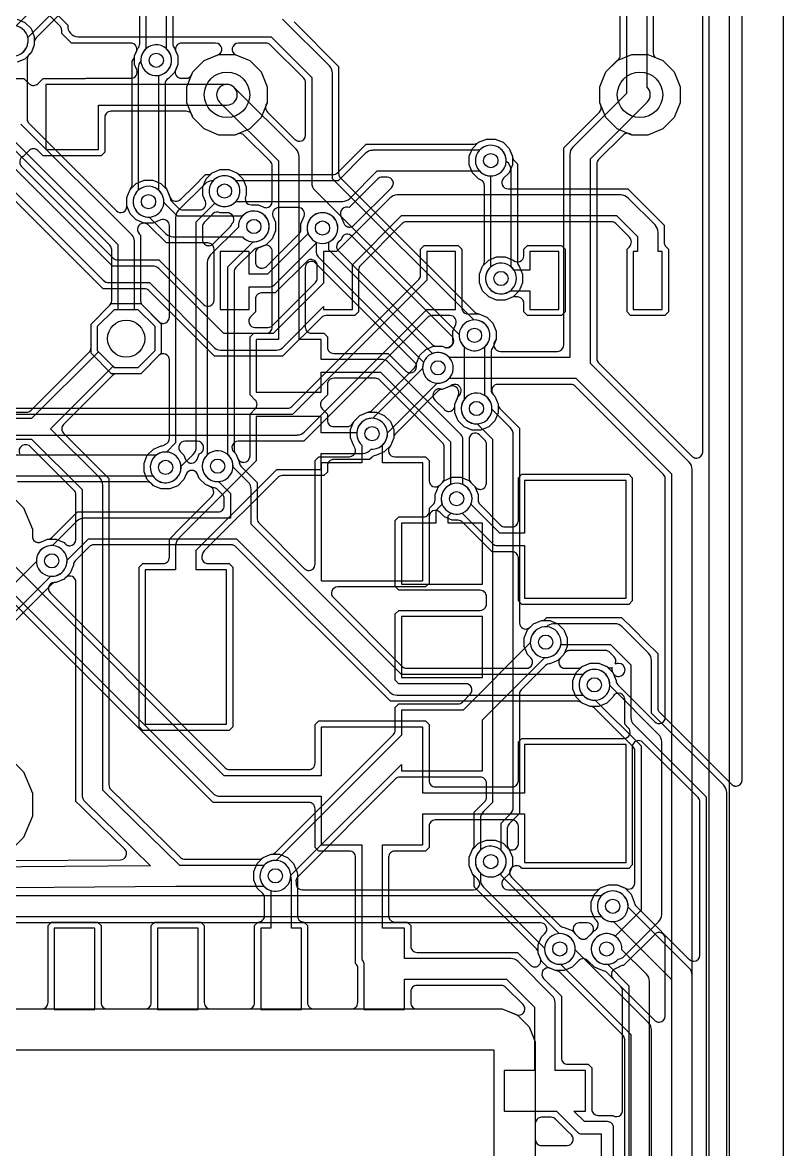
# Model space of a CAD drawing. Header units: millimetres. Extents: x 0 to 56, y 0 to 100.
# Drawn here: x 37.28 to 56, y 35.77 to 63.5 of the extents above; entities that cross this region are included whole.
import ezdxf

# ---------------------------------------------------------------- set-up
doc = ezdxf.new("R2010")
doc.units = ezdxf.units.MM

msp = doc.modelspace()

# ---------------------------------------------------------------- linework, layer by layer
at = {"layer": '16_copper'}
for points in [[(54.166, 78.272), (54.166, 75.283), (39.68, 75.283, 0.198912), (39.536, 75.224), (35.386, 71.073), (32.589, 71.073, 0.947182), (31.93, 70.702), (31.955, 70.659, 0.541741), (32.589, 70.667), (35.47, 70.667, 0.198912), (35.614, 70.726), (39.764, 74.877), (54.166, 74.877), (54.166, 4.121, 0.992389)], [(25.902, 75.932), (38.399, 63.436, 0.456132), (38.65, 63.146), (43.395, 63.146), (44.396, 62.145), (44.396, 59.55, 0.198912), (44.47, 59.37), (48.022, 55.819), (48.022, 55.775), (48.028, 55.726), (48.041, 55.678), (48.06, 55.632), (48.085, 55.589), (48.115, 55.55), (48.15, 55.515), (48.189, 55.485), (48.232, 55.46), (48.278, 55.441), (48.326, 55.428), (48.375, 55.422), (48.425, 55.422), (48.474, 55.428, 0.929454), (48.381, 56.178), (44.904, 59.655), (44.904, 62.25, 0.198912), (44.83, 62.43), (43.68, 63.58, 0.198912)], [(52.796, 65.274), (52.796, 62.759, 0.303351), (52.89, 62.618), (53.031, 62.56), (53.31, 62.281), (53.461, 61.917), (53.461, 61.523), (53.31, 61.159), (53.031, 60.88), (52.667, 60.729), (52.273, 60.729, 0.418335), (52.046, 60.721), (51.451, 60.126, 0.198912), (51.406, 60.019), (51.406, 55.231, 0.198912), (51.451, 55.124), (53.753, 52.821), (53.755, 52.82), (53.756, 52.819), (53.767, 52.81), (53.777, 52.802), (53.779, 52.801), (53.781, 52.8), (53.793, 52.794), (53.805, 52.788), (53.806, 52.787), (53.808, 52.786), (53.821, 52.783), (53.834, 52.779), (53.836, 52.779), (53.838, 52.778), (53.851, 52.778), (53.865, 52.777), (53.867, 52.777, 0.403268), (54.014, 52.929), (54.014, 74.572, 0.414214)], [(37.146, 63.581), (37.341, 63.5), (37.49, 63.351), (37.571, 63.156), (37.571, 62.944), (37.49, 62.749, 0.313894), (37.396, 62.592), (37.396, 61.12, 0.198912), (37.44, 61.013), (39.589, 58.864, 0.668179), (39.849, 58.971), (39.849, 59.196), (39.93, 59.391, 0.195009), (39.974, 59.497), (39.974, 62.548), (39.995, 62.57, 0.177828), (40.039, 62.675), (40.084, 62.783, 0.534512), (39.943, 62.994), (38.482, 62.994), (38.244, 63.232), (38.244, 63.312, 0.198912), (38.199, 63.42), (32.415, 69.204, 0.668179)], [(52.136, 66.28), (52.136, 61.8, 0.04904), (52.141, 61.751), (50.82, 60.43, 0.198912), (50.746, 60.25), (50.746, 55.254), (47.781, 55.254, 0.311069), (47.363, 55.353), (44.812, 57.903), (44.812, 58.094, 0.957229), (44.538, 58.799), (44.492, 58.78, 0.637026), (44.508, 58.094), (44.508, 57.84, 0.198912), (44.552, 57.732), (47.147, 55.137, 0.832557), (47.781, 54.746), (50.895, 54.746), (53.246, 52.395), (53.246, 3.105)], [(53.754, 3), (53.754, 52.5, 0.198912), (53.68, 52.68), (51.254, 55.105), (51.254, 60.145), (52.65, 61.54, 0.423383), (52.644, 61.905), (52.644, 66.28, 1)], [(43.961, 63.513), (45.056, 62.418), (45.056, 59.781, 0.198912), (45.101, 59.674), (48.4, 56.375, 0.177828), (48.505, 56.331), (48.701, 56.25), (48.85, 56.101), (48.931, 55.906), (48.931, 55.694, 0.708562), (49.039, 55.406), (50.441, 55.406, 0.414214), (50.594, 55.559), (50.594, 60.418), (51.471, 61.296, 0.303355), (51.505, 61.462), (51.479, 61.523), (51.479, 61.917), (51.63, 62.281), (51.914, 62.565, 0.253959), (51.984, 62.693), (51.984, 65.274, 0.303351)], [(37.243, 62.731, 0.947182), (36.872, 63.39)], [(35.052, 42.196), (41.051, 42.246), (43.219, 42.246, 0.705087), (43.878, 42.519), (46.6, 45.241), (46.6, 45.08), (48.6, 45.08), (48.6, 46.341), (50.131, 47.872, 0.992387), (50.175, 48.628), (50.125, 48.628, 0.409744), (49.772, 48.231), (48.121, 46.58), (46.6, 46.58), (46.6, 45.959), (43.519, 42.878, 0.225124), (43.219, 42.754), (41.153, 42.754), (39.254, 44.607), (39.254, 52.11, 0.198912), (39.18, 52.29), (37.969, 53.5), (39.507, 55.038), (39.535, 55.009), (40.125, 55.009), (40.541, 55.425), (40.541, 56.015), (40.125, 56.431), (40.033, 56.431), (40.033, 58.12, 0.198912), (39.974, 58.264), (37.243, 60.994)], [(34.707, 53.906), (37.379, 53.906), (37.384, 53.907, 0.189183), (37.486, 53.951), (38.922, 55.387, 0.198912), (38.966, 55.494), (38.966, 56.078), (39.43, 56.541, 0.198912), (39.474, 56.649), (39.474, 57.91, 0.198912), (39.43, 58.017), (36.937, 60.51)], [(28.955, 53.246), (37.505, 53.246), (38.746, 52.005), (38.746, 44.5, 0.202123), (38.823, 44.318), (40.431, 42.749), (35.154, 42.705)], [(36.972, 51.89), (37.306, 51.556), (37.522, 51.033), (37.522, 50.855, 0.534512), (37.733, 50.714), (37.894, 50.781), (38.106, 50.781), (38.301, 50.7), (38.333, 50.667), (38.335, 50.666), (38.336, 50.664), (38.347, 50.656), (38.357, 50.647), (38.359, 50.647), (38.361, 50.645), (38.373, 50.639), (38.385, 50.633), (38.386, 50.633), (38.388, 50.632), (38.401, 50.628), (38.414, 50.625), (38.416, 50.625), (38.418, 50.624), (38.431, 50.623), (38.445, 50.622), (38.447, 50.623, 0.403273), (38.594, 50.775), (38.594, 51.879, 0.198912), (38.549, 51.986), (37.486, 53.049, 0.873791), (37.207, 52.883)], [(30.73, 42.62), (37.981, 49.872, 0.992387), (38.025, 50.628), (37.975, 50.628, 0.409744), (37.622, 50.231), (30.445, 43.054)], [(37.104, 42.874), (39.69, 42.895, 0.669631), (39.795, 43.157), (38.879, 44.05, 0.040513), (38.859, 44.066), (38.715, 44.21, 0.003085), (38.714, 44.212), (38.594, 44.329), (38.594, 44.497, 0.003086), (38.594, 44.498), (38.591, 44.701, 0.044064), (38.594, 44.727), (38.594, 49.725, 0.631693), (38.345, 49.844), (38.333, 49.833), (38.301, 49.8), (38.105, 49.719, 0.195014), (38, 49.675), (31.865, 43.541, 0.668179)], [(52.094, 10.431), (52.094, 38.469, 0.198912), (52.049, 38.576), (50.5, 40.125, 0.177828), (50.395, 40.169), (50.199, 40.25), (50.05, 40.399), (49.969, 40.594), (49.969, 40.806), (50.05, 41.001), (50.133, 41.083, 0.668184), (50.025, 41.344), (30.091, 41.344, 0.066375)], [(52.754, 10.2), (52.754, 38.7, 0.198912), (52.68, 38.88), (50.878, 40.681, 0.992387), (50.122, 40.725), (50.122, 40.675, 0.409744), (50.519, 40.322), (52.246, 38.595), (52.246, 10.305)]]:
    msp.add_lwpolyline(points, format="xyb", dxfattribs=at)
for points in [[(54.674, 4.121), (54.674, 78.377)], [(36.896, 60.766), (39.627, 58.036), (39.627, 56.431), (39.535, 56.431), (39.119, 56.015), (39.119, 55.425), (39.148, 55.397), (37.505, 53.754), (28.85, 53.754)], [(36.906, 45.456), (37.306, 45.056), (37.522, 44.533), (37.522, 43.967), (37.306, 43.444), (36.995, 43.134)]]:
    msp.add_lwpolyline(points, dxfattribs=at)
for points in [[(43.276, 58.942, 0.405097), (43.424, 59.095), (43.424, 59.969, 0.198912), (43.379, 60.076), (42.734, 60.721, 0.303343), (42.568, 60.755), (42.507, 60.729), (42.113, 60.729), (41.749, 60.88), (41.47, 61.159), (41.319, 61.523), (41.319, 61.917), (41.47, 62.281), (41.749, 62.56), (42.088, 62.7, 0.820685), (42.03, 62.994), (41.197, 62.994, 0.534512), (41.056, 62.783), (41.101, 62.676), (41.101, 62.464), (41.02, 62.269), (40.869, 62.119, 0.280624), (40.786, 61.983), (40.786, 59.497, 0.177831), (40.83, 59.391), (40.914, 59.187, 0.520734), (41.176, 59.151), (41.499, 59.474), (41.499, 59.474), (41.782, 59.756), (41.843, 59.756, 0.177828), (41.949, 59.8), (42.144, 59.881), (42.356, 59.881), (42.551, 59.8), (42.7, 59.651), (42.781, 59.456), (42.781, 59.244, 0.588069), (42.912, 59.011), (43.076, 59.011), (43.213, 58.954), (43.216, 58.953), (43.218, 58.952), (43.23, 58.948), (43.242, 58.945), (43.245, 58.945), (43.248, 58.944), (43.261, 58.943), (43.273, 58.942)], [(44.097, 60.577, 0.403268), (44.244, 60.729), (44.244, 62.019, 0.198912), (44.199, 62.126), (43.376, 62.949, 0.198912), (43.269, 62.994), (42.59, 62.994, 0.820685), (42.532, 62.7), (42.871, 62.56), (43.15, 62.281), (43.301, 61.917), (43.301, 61.523, 0.418327), (43.309, 61.296), (43.983, 60.621), (43.985, 60.62), (43.986, 60.619), (43.997, 60.61), (44.007, 60.602), (44.009, 60.601), (44.011, 60.6), (44.023, 60.594), (44.035, 60.588), (44.036, 60.587), (44.038, 60.586), (44.051, 60.583), (44.064, 60.579), (44.066, 60.579), (44.068, 60.578), (44.081, 60.578), (44.095, 60.577)], [(40.454, 58.718, 0.616556), (40.634, 59.371), (40.634, 62.197, 0.949086), (40.545, 62.948), (40.496, 62.942, 0.339456), (40.192, 62.595), (40.192, 62.55, 0.185408), (40.126, 62.38), (40.126, 59.371), (40.095, 59.34), (40.065, 59.301), (40.04, 59.258), (40.021, 59.212), (40.008, 59.164), (40.002, 59.115), (40.002, 59.065), (40.008, 59.016), (40.021, 58.968), (40.04, 58.922), (40.065, 58.879), (40.095, 58.84), (40.13, 58.805), (40.169, 58.775), (40.212, 58.75), (40.258, 58.731), (40.306, 58.718), (40.355, 58.712), (40.405, 58.712)], [(48.6, 51.18), (47.752, 51.18), (47.752, 51.357), (47.823, 51.427, 0.978293), (48.112, 52.126), (48.112, 53.24, 0.198912), (48.068, 53.348), (46.258, 55.158, 0.198912), (46.15, 55.202), (44.63, 55.202), (44.63, 55.7), (44.084, 55.7), (44.084, 60.2, 0.198912), (44.01, 60.38), (42.49, 61.9, 1), (42.13, 61.54), (43.576, 60.095), (43.576, 55.7), (43.03, 55.7), (43.03, 54.4), (44.63, 54.4), (44.63, 54.898), (46.087, 54.898), (47.808, 53.177), (47.808, 52.126, 0.401417), (47.607, 51.643), (47.492, 51.528, 0.198912), (47.448, 51.42), (47.448, 51.18), (46.6, 51.18), (46.6, 49.68), (48.6, 49.68)], [(48.944, 56.669), (48.749, 56.75), (48.6, 56.899), (48.519, 57.094), (48.519, 57.306), (48.6, 57.501, 0.195009), (48.644, 57.607), (48.644, 59.489, 0.275542), (48.564, 59.623), (48.55, 59.629), (48.499, 59.65), (48.35, 59.799), (48.269, 59.994), (48.269, 60.206), (48.35, 60.401), (48.499, 60.55), (48.694, 60.631), (48.906, 60.631), (49.101, 60.55), (49.25, 60.401), (49.331, 60.205, 0.177272), (49.375, 60.1), (49.456, 60.018), (49.456, 57.607, 0.177828), (49.5, 57.501), (49.581, 57.306), (49.581, 57.094), (49.5, 56.899), (49.351, 56.75), (49.156, 56.669)], [(49.124, 56.828, 0.616556), (49.304, 57.481), (49.304, 59.85, 0.2725), (49.178, 60.081), (49.178, 60.125, 1), (48.422, 60.075), (48.428, 60.026, 0.354827), (48.796, 59.722), (48.796, 57.481), (48.765, 57.45), (48.735, 57.411), (48.71, 57.368), (48.691, 57.322), (48.678, 57.274), (48.672, 57.225), (48.672, 57.175), (48.678, 57.126), (48.691, 57.078), (48.71, 57.032), (48.735, 56.989), (48.765, 56.95), (48.8, 56.915), (48.839, 56.885), (48.882, 56.86), (48.928, 56.841), (48.976, 56.828), (49.025, 56.822), (49.075, 56.822)], [(41.931, 59.602, 0.179039), (41.77, 59.53), (41.12, 58.88, 0.198912), (41.046, 58.7), (41.046, 53.155), (40.819, 52.928, 0.992387), (40.775, 52.172), (40.825, 52.172, 0.409744), (41.178, 52.569), (41.48, 52.87, 0.198912), (41.554, 53.05), (41.554, 58.595), (42.014, 59.055, 0.977523), (42.5, 59.635), (42.461, 59.665, 0.339455), (42, 59.635), (41.969, 59.604), (41.95, 59.604)], [(42.154, 52.208, 0.616556), (42.334, 52.861), (42.334, 57.485), (42.951, 58.102, 0.992387), (42.995, 58.858), (42.945, 58.858, 0.409744), (42.592, 58.461), (41.9, 57.77, 0.198912), (41.826, 57.59), (41.826, 52.861), (41.795, 52.83), (41.765, 52.791), (41.74, 52.748), (41.721, 52.702), (41.708, 52.654), (41.702, 52.605), (41.702, 52.555), (41.708, 52.506), (41.721, 52.458), (41.74, 52.412), (41.765, 52.369), (41.795, 52.33), (41.83, 52.295), (41.869, 52.265), (41.912, 52.24), (41.958, 52.221), (42.006, 52.208), (42.055, 52.202), (42.105, 52.202)], [(41.868, 58.007, 0.182726), (41.967, 58.051), (42.395, 58.48, 0.098814), (42.43, 58.536), (42.432, 58.541, 0.670163), (42.308, 58.819), (42.144, 58.819, 0.327131), (41.966, 58.791), (41.751, 58.576, 0.198912), (41.706, 58.469), (41.706, 58.159), (41.707, 58.157), (41.706, 58.155), (41.708, 58.142), (41.71, 58.128), (41.71, 58.127), (41.71, 58.125), (41.715, 58.112), (41.719, 58.099), (41.72, 58.097), (41.72, 58.096), (41.727, 58.084), (41.734, 58.072), (41.735, 58.071), (41.736, 58.069), (41.745, 58.059), (41.754, 58.049), (41.755, 58.047), (41.757, 58.046), (41.767, 58.038), (41.778, 58.03), (41.78, 58.029), (41.781, 58.028), (41.794, 58.022), (41.806, 58.016), (41.808, 58.016), (41.809, 58.015), (41.823, 58.012), (41.836, 58.008), (41.838, 58.008), (41.839, 58.008), (41.853, 58.008), (41.866, 58.007)], [(40.747, 56.094, 0.403268), (40.894, 56.246), (40.894, 58.5, 0.534512), (40.683, 58.641), (40.486, 58.559), (40.261, 58.559, 0.668189), (40.154, 58.299), (40.186, 58.267), (40.186, 56.649, 0.198912), (40.23, 56.541), (40.633, 56.138), (40.635, 56.137), (40.636, 56.135), (40.647, 56.127), (40.657, 56.118), (40.659, 56.118), (40.661, 56.116), (40.673, 56.11), (40.685, 56.104), (40.686, 56.104), (40.688, 56.103), (40.701, 56.099), (40.714, 56.096), (40.716, 56.095), (40.718, 56.095), (40.731, 56.094), (40.745, 56.093)], [(47.728, 55.494, 0.68677), (47.825, 55.8), (45.381, 58.244, 0.501966), (45.139, 58.209), (45.133, 58.195), (45.11, 58.139, 0.551314), (45.058, 57.873), (47.356, 55.575, 0.198912), (47.464, 55.531), (47.606, 55.531), (47.666, 55.506), (47.668, 55.505), (47.67, 55.504), (47.683, 55.501), (47.696, 55.497), (47.697, 55.497), (47.699, 55.496), (47.713, 55.495), (47.726, 55.494)], [(42.725, 52.675, 0.413728), (42.878, 52.835), (42.878, 53.863), (43.007, 53.992, 0.414214), (43.007, 54.208), (42.878, 54.337), (42.878, 55.763), (42.967, 55.852), (43.271, 55.852, 0.414214), (43.424, 56.005), (43.424, 57.865, 0.534515), (43.213, 58.006), (43.075, 57.949, 0.19503), (42.97, 57.905), (42.531, 57.466, 0.198912), (42.486, 57.359), (42.486, 52.987, 0.177842), (42.53, 52.881), (42.576, 52.769), (42.577, 52.766), (42.578, 52.764), (42.585, 52.753), (42.591, 52.742), (42.593, 52.739), (42.594, 52.737), (42.602, 52.728), (42.61, 52.718), (42.613, 52.716), (42.615, 52.714), (42.625, 52.707), (42.635, 52.699), (42.637, 52.698), (42.64, 52.696), (42.651, 52.691), (42.662, 52.685), (42.665, 52.684), (42.668, 52.683), (42.68, 52.68), (42.692, 52.677), (42.695, 52.677), (42.698, 52.676), (42.71, 52.676), (42.723, 52.675)], [(46.823, 54.877, 0.665751), (46.925, 55.144), (44.497, 57.572, 0.668179), (44.236, 57.465), (44.236, 56.005, 0.414214), (44.389, 55.852), (44.693, 55.852), (44.782, 55.763), (44.782, 55.507, 0.414214), (44.935, 55.355), (46.276, 55.355), (46.709, 54.922), (46.711, 54.921), (46.712, 54.919), (46.723, 54.911), (46.733, 54.902), (46.735, 54.901), (46.736, 54.9), (46.749, 54.894), (46.76, 54.888), (46.762, 54.888), (46.764, 54.887), (46.777, 54.883), (46.79, 54.88), (46.792, 54.879), (46.794, 54.879), (46.807, 54.878), (46.821, 54.877)], [(43.099, 42.907, 0.169487), (43.199, 42.95), (43.395, 43.031, 0.195014), (43.5, 43.075), (46.403, 45.978, 0.198912), (46.448, 46.085), (46.448, 46.643), (46.537, 46.732), (47.995, 46.732, 0.198912), (48.102, 46.777), (48.293, 46.967, 0.668179), (48.185, 47.228), (46.537, 47.228), (46.448, 47.317), (46.448, 48.943), (46.537, 49.032), (48.541, 49.032, 0.414214), (48.694, 49.185), (48.694, 49.375, 0.414214), (48.541, 49.528), (46.537, 49.528), (46.448, 49.617), (46.448, 51.243), (46.537, 51.332), (47.143, 51.332, 0.414214), (47.295, 51.485), (47.295, 51.546), (47.385, 51.636, 0.198912), (47.429, 51.744), (47.429, 51.886), (47.51, 52.081), (47.611, 52.181, 0.198912), (47.655, 52.289), (47.655, 53.051, 0.198912), (47.611, 53.158), (46.068, 54.701, 0.198912), (45.961, 54.745), (44.935, 54.745, 0.414214), (44.782, 54.593), (44.782, 54.337), (44.653, 54.208, 0.414214), (44.653, 53.992), (44.782, 53.863), (44.782, 53.709, 0.414214), (44.935, 53.556), (45.277, 53.556, 0.221756), (45.394, 53.611), (45.4, 53.62, 0.098085), (45.43, 53.681), (45.579, 53.83), (45.774, 53.911), (45.986, 53.911), (46.181, 53.83), (46.33, 53.681), (46.411, 53.486), (46.411, 53.274), (46.33, 53.079), (46.181, 52.93), (45.985, 52.849, 0.195014), (45.88, 52.805), (45.818, 52.744), (44.935, 52.744, 0.414214), (44.782, 52.591), (44.782, 52.437), (44.693, 52.348), (43.665, 52.348, 0.198912), (43.558, 52.303), (41.751, 50.496, 0.101647), (41.717, 50.445), (41.716, 50.44, 0.614135), (41.859, 50.182), (42.363, 50.182), (42.452, 50.093), (42.452, 46.167), (42.363, 46.078), (40.237, 46.078), (40.148, 46.167), (40.148, 50.093), (40.237, 50.182), (40.741, 50.182, 0.414214), (40.894, 50.335), (40.894, 50.788), (41.176, 51.071), (41.941, 51.835, 0.534516), (41.891, 52.084), (41.779, 52.13), (41.63, 52.279), (41.587, 52.384, 0.668183), (41.305, 52.384), (41.25, 52.249), (41.101, 52.1), (40.906, 52.019), (40.694, 52.019), (40.499, 52.1), (40.35, 52.249), (40.269, 52.444), (40.269, 52.656), (40.35, 52.851), (40.499, 53), (40.695, 53.081, 0.149289), (40.78, 53.108), (40.784, 53.112, 0.343479), (40.894, 53.281), (40.894, 55.194, 0.668179), (40.633, 55.302), (40.188, 54.856), (39.604, 54.856, 0.198912), (39.497, 54.812), (38.292, 53.608, 0.414214), (38.292, 53.392), (39.406, 52.278), (39.406, 44.736, 0.202121), (39.452, 44.626), (41.169, 42.952, 0.201899), (41.279, 42.906), (43.093, 42.906)], [(47.773, 53.927, 0.317034), (47.912, 54.034), (47.915, 54.047, 0.086161), (47.919, 54.106), (48, 54.301, 0.094067), (48.044, 54.347), (48.053, 54.357, 0.506249), (47.941, 54.593), (47.925, 54.594, 0.20435), (47.801, 54.55), (47.606, 54.469, 0.85028), (47.422, 54.209), (47.659, 53.972), (47.661, 53.971), (47.662, 53.969), (47.673, 53.961), (47.683, 53.952), (47.685, 53.951), (47.686, 53.95), (47.699, 53.944), (47.71, 53.938), (47.712, 53.938), (47.714, 53.937), (47.727, 53.933), (47.74, 53.93), (47.742, 53.929), (47.744, 53.929), (47.757, 53.928), (47.771, 53.927)], [(48.874, 42.478, 0.616556), (49.054, 43.131), (49.054, 43.795), (49.28, 44.02, 0.198912), (49.354, 44.2), (49.354, 53.35, 0.198912), (49.28, 53.53), (48.828, 53.981, 0.992387), (48.072, 54.025), (48.072, 53.975, 0.409744), (48.469, 53.622), (48.846, 53.245), (48.846, 44.305), (48.62, 44.08, 0.198912), (48.546, 43.9), (48.546, 43.131), (48.515, 43.1), (48.485, 43.061), (48.46, 43.018), (48.441, 42.972), (48.428, 42.924), (48.422, 42.875), (48.422, 42.825), (48.428, 42.776), (48.441, 42.728), (48.46, 42.682), (48.485, 42.639), (48.515, 42.6), (48.55, 42.565), (48.589, 42.535), (48.632, 42.51), (48.678, 42.491), (48.726, 42.478), (48.775, 42.472), (48.825, 42.472)], [(51.399, 42.157, 0.169487), (51.499, 42.2), (51.694, 42.281), (51.906, 42.281), (52.11, 42.196, 0.591019), (52.344, 42.325), (52.344, 45.569, 0.198912), (52.299, 45.676), (51.35, 46.625, 0.177828), (51.245, 46.669), (51.049, 46.75), (50.9, 46.899), (50.819, 47.094), (50.819, 47.306), (50.9, 47.501), (51.049, 47.65), (51.244, 47.731), (51.456, 47.731), (51.651, 47.65), (51.8, 47.501), (51.881, 47.305, 0.195014), (51.925, 47.2), (52.833, 46.291, 0.668179), (53.094, 46.399), (53.094, 52.269, 0.198912), (53.049, 52.376), (50.876, 54.549, 0.198912), (50.769, 54.594), (48.975, 54.594, 0.631693), (48.856, 54.345), (48.867, 54.333), (48.9, 54.301), (48.981, 54.105, 0.195014), (49.025, 54), (49.506, 53.518), (49.506, 48.725, 0.668184), (49.767, 48.617), (49.849, 48.7), (50.044, 48.781), (50.256, 48.781), (50.451, 48.7), (50.6, 48.551), (50.681, 48.356), (50.681, 48.144), (50.6, 47.949), (50.451, 47.8), (50.255, 47.719, 0.195014), (50.15, 47.675), (49.551, 47.076, 0.198912), (49.506, 46.969), (49.506, 44.032), (49.251, 43.776, 0.198912), (49.206, 43.669), (49.206, 43.257, 0.177828), (49.25, 43.151), (49.331, 42.956), (49.331, 42.744), (49.25, 42.549), (49.117, 42.417, 0.668184), (49.225, 42.156), (51.393, 42.156)], [(42.3, 50.03), (41.554, 50.03), (41.554, 50.515), (43.539, 52.5), (44.63, 52.5), (44.63, 52.896), (45.65, 52.896, 0.241402), (45.856, 53.002), (45.905, 53.002, 1), (45.855, 53.758), (45.806, 53.752, 0.340034), (45.502, 53.404), (44.63, 53.404), (44.63, 53.8), (43.03, 53.8), (43.03, 52.709), (41.12, 50.8, 0.198912), (41.046, 50.62), (41.046, 50.03), (40.3, 50.03), (40.3, 46.23), (42.3, 46.23)], [(48.548, 52.009, 0.388073), (48.694, 52.162), (48.694, 53.119, 0.198909), (48.649, 53.226), (48.525, 53.35, 0.668184), (48.265, 53.243), (48.265, 52.289, 0.198912), (48.309, 52.181), (48.418, 52.072), (48.426, 52.064), (48.435, 52.053), (48.436, 52.052), (48.436, 52.051), (48.448, 52.042), (48.459, 52.033), (48.46, 52.033), (48.461, 52.032), (48.473, 52.026), (48.486, 52.019), (48.487, 52.019), (48.488, 52.019), (48.502, 52.015), (48.516, 52.011), (48.517, 52.011), (48.518, 52.011), (48.533, 52.01), (48.547, 52.009)], [(51.724, 40.328, 0.131653), (51.9, 40.415), (51.933, 40.449, 0.164751), (52.08, 40.52), (52.93, 41.37, 0.198912), (53.004, 41.55), (53.004, 45.8, 0.198912), (52.93, 45.98), (51.728, 47.181, 0.992387), (50.972, 47.225), (50.972, 47.175, 0.409744), (51.369, 46.822), (52.496, 45.695), (52.496, 41.655), (51.858, 41.017), (51.818, 41.04), (51.772, 41.059), (51.724, 41.072), (51.675, 41.078), (51.625, 41.078), (51.576, 41.072), (51.528, 41.059), (51.482, 41.04), (51.439, 41.015), (51.4, 40.985), (51.365, 40.95), (51.335, 40.911), (51.31, 40.868), (51.291, 40.822), (51.278, 40.774), (51.272, 40.725), (51.272, 40.675), (51.278, 40.626), (51.291, 40.578), (51.31, 40.532), (51.335, 40.489), (51.365, 40.45), (51.4, 40.415), (51.439, 40.385), (51.482, 40.36), (51.528, 40.341), (51.576, 40.328), (51.625, 40.322), (51.675, 40.322)], [(48.377, 42.157, 0.663679), (48.483, 42.417), (48.35, 42.549), (48.269, 42.744), (48.269, 42.956), (48.35, 43.151, 0.195009), (48.394, 43.257), (48.394, 44.068), (48.649, 44.324, 0.198912), (48.694, 44.431), (48.694, 44.775, 0.414214), (48.541, 44.928), (46.565, 44.928, 0.198912), (46.458, 44.883), (44.075, 42.5, 0.278187), (44.009, 42.332), (44.009, 42.319, 0.434867), (44.16, 42.156), (48.375, 42.156)], [(29.681, 42.002, 0.18106), (29.519, 41.928), (29.475, 41.928, 1), (29.525, 41.172), (29.574, 41.178, 0.3179), (29.874, 41.496), (51.519, 41.496, 0.992389), (52.085, 42), (52.05, 42.035, 0.409745), (51.519, 42.004), (29.7, 42.004)], [(51.083, 40.939, 0.185945), (51.183, 40.983), (51.283, 41.083, 0.668184), (51.175, 41.344), (50.975, 41.344, 0.668179), (50.867, 41.083), (50.967, 40.983), (50.97, 40.981), (50.973, 40.978), (50.982, 40.971), (50.991, 40.964), (50.995, 40.962), (50.998, 40.96), (51.008, 40.955), (51.018, 40.949), (51.022, 40.948), (51.026, 40.947), (51.037, 40.944), (51.048, 40.941), (51.052, 40.941), (51.056, 40.94), (51.067, 40.939), (51.079, 40.939)], [(52.947, 38.897, 0.403268), (53.094, 39.049), (53.094, 40.951, 0.668179), (52.833, 41.059), (52.068, 40.294, 0.194286), (51.951, 40.25), (51.86, 40.213, 0.534516), (51.811, 39.964), (52.833, 38.941), (52.835, 38.94), (52.836, 38.939), (52.847, 38.93), (52.857, 38.922), (52.859, 38.921), (52.861, 38.92), (52.873, 38.914), (52.885, 38.908), (52.886, 38.907), (52.888, 38.906), (52.901, 38.903), (52.914, 38.899), (52.916, 38.899), (52.918, 38.898), (52.931, 38.898), (52.945, 38.897)]]:
    msp.add_lwpolyline(points, format="xyb", close=True, dxfattribs=at)
for points in [[(48.6, 48.88), (46.6, 48.88), (46.6, 47.38), (48.6, 47.38)], [(5.678, 11.194), (5.304, 11.349), (5.019, 11.634), (4.864, 12.008), (4.864, 38.412), (5.019, 38.786), (5.304, 39.071), (5.678, 39.226), (49.082, 39.226), (49.456, 39.071), (49.741, 38.786), (49.896, 38.412), (49.896, 12.008), (49.741, 11.634), (49.456, 11.349), (49.082, 11.194)]]:
    msp.add_lwpolyline(points, close=True, dxfattribs=at)
at = {"layer": '1_copper'}
for points in [[(35.631, 54.006), (43.799, 54.006, 0.198912), (43.906, 54.051), (47.027, 57.172, 0.198912), (47.072, 57.28), (47.072, 57.924), (47.161, 58.014), (47.999, 58.014), (48.088, 57.924), (48.088, 56.473, 0.02587), (48.09, 56.455), (48.091, 56.442, 0.009392), (48.092, 56.437), (48.097, 56.425), (48.1, 56.413, 0.009394), (48.103, 56.408), (48.109, 56.397), (48.115, 56.386), (48.117, 56.384), (48.119, 56.381), (48.127, 56.372, 0.277434), (48.294, 56.331), (48.506, 56.331), (48.701, 56.25), (48.85, 56.101), (48.931, 55.906), (48.931, 55.694), (48.85, 55.499, 0.195009), (48.806, 55.393), (48.806, 54.457, 0.198912), (48.851, 54.349), (48.9, 54.301), (48.981, 54.106), (48.981, 53.894), (48.9, 53.699), (48.751, 53.55), (48.556, 53.469), (48.344, 53.469), (48.149, 53.55), (48, 53.699), (47.919, 53.894), (47.919, 54.106), (47.982, 54.257, 0.072642), (47.993, 54.299), (47.994, 54.315, 0.714882), (47.783, 54.543), (47.605, 54.469, 0.195014), (47.5, 54.425), (46.455, 53.38, 0.177828), (46.411, 53.275), (46.33, 53.079, 0.676101), (46.439, 52.812), (47.193, 52.812), (47.282, 52.723), (47.282, 52.221, 0.668184), (47.543, 52.113), (47.659, 52.23), (47.854, 52.311), (48.066, 52.311), (48.261, 52.23), (48.41, 52.081), (48.491, 51.886), (48.491, 51.744, 0.198912), (48.535, 51.636), (49.042, 51.129, 0.198912), (49.149, 51.085), (49.325, 51.085, 0.414214), (49.478, 51.237), (49.478, 52.293), (49.567, 52.382), (52.193, 52.382), (52.282, 52.293), (52.282, 49.267), (52.193, 49.178), (49.567, 49.178), (49.478, 49.267), (49.478, 50.323, 0.414214), (49.325, 50.475), (48.834, 50.475), (48.104, 51.205, 0.198912), (47.996, 51.249), (47.854, 51.249), (47.659, 51.33), (47.543, 51.447, 0.668184), (47.282, 51.339), (47.282, 49.697), (47.193, 49.608), (45.035, 49.608, 0.668179), (44.927, 49.347), (46.624, 47.651, 0.198912), (46.731, 47.606), (49.675, 47.606, 0.668184), (49.783, 47.867), (49.7, 47.949), (49.619, 48.144), (49.619, 48.356), (49.7, 48.551), (49.849, 48.7), (50.045, 48.781, 0.195014), (50.15, 48.825), (50.182, 48.856), (52.018, 48.856), (52.301, 48.574), (52.624, 48.251), (52.624, 48.251), (52.906, 47.968), (52.906, 46.631, 0.198912), (52.951, 46.524), (54.474, 45.001), (54.474, 45.001), (54.724, 44.751), (54.725, 44.75), (54.727, 44.748), (54.737, 44.74), (54.748, 44.731), (54.749, 44.731), (54.751, 44.729), (54.763, 44.723), (54.775, 44.717), (54.777, 44.717), (54.779, 44.716), (54.792, 44.712), (54.805, 44.709), (54.807, 44.709), (54.808, 44.708), (54.822, 44.707), (54.835, 44.706), (54.837, 44.707, 0.403268), (54.984, 44.859), (54.984, 98.832, 0.414214)], [(37.114, 62.678, 0.420797), (37.41, 63.132), (39.574, 65.296, 0.198912), (39.633, 65.44), (39.633, 65.961, 0.947182), (39.262, 66.62), (39.219, 66.595, 0.541741), (39.227, 65.961), (39.227, 65.524), (37.122, 63.42)], [(36.097, 62.122), (37.313, 62.122), (37.442, 61.993), (37.445, 61.991), (37.448, 61.988), (37.457, 61.981), (37.466, 61.974), (37.47, 61.972), (37.473, 61.97), (37.483, 61.965), (37.493, 61.96), (37.497, 61.958), (37.501, 61.957), (37.512, 61.954), (37.523, 61.951), (37.527, 61.951), (37.531, 61.95), (37.542, 61.95), (37.554, 61.949), (37.558, 61.949, 0.185944), (37.658, 61.993), (37.787, 62.122), (38.815, 62.122, 0.054222), (38.848, 62.126), (39.951, 62.126, 0.534512), (40.092, 62.337), (40.039, 62.464), (40.039, 62.676), (40.12, 62.871, 0.195009), (40.164, 62.977), (40.164, 65.898, 0.67488)], [(40.976, 65.952), (40.976, 62.977, 0.177828), (41.02, 62.871), (41.101, 62.676), (41.101, 62.464), (41.048, 62.337, 0.534512), (41.189, 62.126), (41.304, 62.126, 0.303351), (41.445, 62.22), (41.47, 62.281), (41.749, 62.56), (42.113, 62.711), (42.507, 62.711), (42.871, 62.56), (43.15, 62.281), (43.301, 61.917), (43.301, 61.523), (43.15, 61.159), (42.871, 60.88), (42.507, 60.729), (42.113, 60.729), (41.749, 60.88), (41.47, 61.159, 0.41834), (41.304, 61.314), (39.455, 61.314, 0.414214), (39.302, 61.161), (39.302, 60.307), (39.213, 60.218), (37.787, 60.218), (37.658, 60.347, 0.414214), (37.442, 60.347), (37.299, 60.203, 0.520091), (37.255, 59.957), (39.513, 57.7, 0.198912), (39.62, 57.656), (40.637, 57.656), (41.732, 56.561, 0.668179), (41.992, 56.669), (41.992, 57.921, 0.414214), (41.84, 58.074), (40.822, 58.074), (40.38, 58.515, 0.177828), (40.275, 58.559), (40.079, 58.64), (39.93, 58.789), (39.849, 58.984), (39.849, 59.196), (39.93, 59.391), (40.079, 59.54), (40.274, 59.621), (40.486, 59.621), (40.681, 59.54), (40.83, 59.391), (40.911, 59.195, 0.195014), (40.955, 59.09), (41.114, 58.931, 0.198912), (41.221, 58.886), (41.64, 58.886, 0.534512), (41.78, 59.097), (41.719, 59.244), (41.719, 59.456), (41.8, 59.651), (41.949, 59.8), (42.144, 59.881), (42.356, 59.881), (42.551, 59.8, 0.195009), (42.657, 59.756), (44.919, 59.756, 0.198912), (45.026, 59.801), (45.732, 60.506), (48.393, 60.506, 0.177828), (48.499, 60.55), (48.694, 60.631), (48.906, 60.631), (49.101, 60.55), (49.25, 60.401), (49.331, 60.206), (49.331, 59.994), (49.25, 59.799), (49.117, 59.667, 0.668184), (49.225, 59.406), (52.168, 59.406), (53.066, 58.508), (53.066, 58.089, 0.198916), (53.111, 57.981), (53.168, 57.924), (53.168, 56.376), (53.079, 56.286), (52.241, 56.286), (52.152, 56.376), (52.152, 57.924), (52.209, 57.981, 0.438662), (52.209, 58.216), (51.876, 58.549, 0.198912), (51.769, 58.594), (46.731, 58.594, 0.198912), (46.624, 58.549), (45.593, 57.518, 0.198912), (45.548, 57.41), (45.548, 56.376), (45.459, 56.286), (44.742, 56.286, 0.198912), (44.635, 56.242), (43.677, 55.284), (42.003, 55.284), (40.387, 56.9, 0.198912), (40.28, 56.944), (39.263, 56.944), (39.01, 57.197), (36.744, 59.463, 0.414214)], [(39.786, 65.293), (37.615, 63.122, 0.198912), (37.571, 63.015), (37.571, 62.944), (37.49, 62.749), (37.341, 62.6), (37.146, 62.519)], [(36.636, 59.787), (39.266, 57.156, 0.198912), (39.41, 57.097), (40.406, 57.097), (42.006, 55.496, 0.198912), (42.15, 55.437), (43.53, 55.437, 0.198912), (43.674, 55.496), (44.684, 56.507), (44.684, 56.439), (45.396, 56.439), (45.396, 57.536), (46.605, 58.746), (51.895, 58.746), (52.406, 58.235), (52.406, 57.861), (52.304, 57.861), (52.304, 56.439), (53.016, 56.439), (53.016, 57.861), (52.914, 57.861), (52.914, 58.34, 0.198912), (52.84, 58.52), (52.18, 59.18, 0.198912), (52, 59.254), (46.5, 59.254, 0.198912), (46.32, 59.18), (45.002, 57.861), (44.684, 57.861), (44.684, 57.082), (43.446, 55.843), (42.234, 55.843), (40.634, 57.444, 0.198912), (40.49, 57.503), (39.494, 57.503), (36.854, 60.143)], [(51.822, 28.44), (51.822, 36.3, 0.414214), (51.67, 36.452), (51.103, 36.452), (50.846, 36.71), (51.13, 36.71), (51.13, 37.71), (50.384, 37.71), (50.384, 39.37, 0.198912), (50.31, 39.55), (49.47, 40.39, 0.198912), (49.29, 40.464), (46.68, 40.464), (46.68, 41.21), (46.134, 41.21), (46.134, 43.26), (47.13, 43.26), (47.13, 44.026), (49.63, 44.026), (49.63, 42.83), (52.13, 42.83), (52.13, 45.73), (49.63, 45.73), (49.63, 44.534), (47.13, 44.534), (47.13, 46.16), (44.63, 46.16), (44.63, 44.964), (42.245, 44.964), (32.464, 54.745)], [(36.972, 51.89), (37.306, 51.556), (37.522, 51.033), (37.522, 50.855), (37.523, 50.852), (37.523, 50.849), (37.524, 50.836), (37.526, 50.824), (37.526, 50.821), (37.527, 50.818), (37.531, 50.806), (37.535, 50.794), (37.536, 50.792), (37.537, 50.789), (37.544, 50.779), (37.55, 50.768), (37.552, 50.765), (37.553, 50.763), (37.562, 50.754), (37.57, 50.744), (37.572, 50.742), (37.574, 50.74), (37.584, 50.733), (37.594, 50.725), (37.597, 50.724), (37.599, 50.722), (37.61, 50.717), (37.622, 50.712), (37.625, 50.711), (37.627, 50.71), (37.639, 50.707), (37.652, 50.704), (37.654, 50.704), (37.657, 50.703), (37.67, 50.703), (37.682, 50.702), (37.685, 50.703, 0.081188), (37.733, 50.714), (37.895, 50.781, 0.195014), (38, 50.825), (38.632, 51.456), (42.091, 51.456, 0.414214), (42.244, 51.609), (42.244, 51.779, 0.198912), (42.199, 51.886), (42.08, 52.005, 0.177828), (41.975, 52.049), (41.779, 52.13), (41.63, 52.279), (41.587, 52.384, 0.668183), (41.305, 52.384), (41.25, 52.249), (41.101, 52.1), (40.906, 52.019), (40.694, 52.019), (40.499, 52.1, 0.312207), (40.343, 52.194), (37.157, 52.194, 0.107672)], [(36.1, 50.391), (41.96, 44.53, 0.198912), (42.14, 44.456), (44.63, 44.456), (44.63, 43.26), (45.626, 43.26), (45.626, 40.51, 0.166907), (45.68, 40.354), (45.68, 39.21), (46.68, 39.21), (46.68, 39.956), (49.185, 39.956), (49.876, 39.265), (49.876, 37.71), (49.13, 37.71), (49.13, 36.71), (50.414, 36.71), (50.932, 36.192, 0.198912), (51.04, 36.148), (51.518, 36.148), (51.518, 28.503)], [(36.825, 39.226), (37.755, 39.226, 0.414214), (37.908, 39.378), (37.908, 41.273), (37.997, 41.362), (39.123, 41.362), (39.212, 41.273), (39.212, 39.378, 0.414214), (39.365, 39.226), (40.295, 39.226, 0.414214), (40.448, 39.378), (40.448, 41.273), (40.537, 41.362), (41.663, 41.362), (41.752, 41.273), (41.752, 39.378, 0.414214), (41.905, 39.226), (42.835, 39.226, 0.414214), (42.988, 39.378), (42.988, 41.273), (43.077, 41.362, 0.422554), (43.234, 41.515), (43.234, 41.953, 0.198912), (43.189, 42.061), (43.05, 42.199), (42.969, 42.394), (42.969, 42.606), (43.05, 42.801), (43.199, 42.95), (43.394, 43.031), (43.606, 43.031), (43.801, 42.95), (43.95, 42.801), (44.031, 42.605, 0.101139), (44.046, 42.54), (44.046, 41.515, 0.348644), (44.164, 41.367), (44.176, 41.364, 0.037248), (44.203, 41.362), (44.292, 41.273), (44.292, 39.378, 0.414214), (44.445, 39.226), (45.375, 39.226, 0.414214), (45.528, 39.378), (45.528, 40.225, 0.162713), (45.497, 40.316), (45.493, 40.321, 0.038182), (45.474, 40.342), (45.474, 42.955, 0.414214), (45.321, 43.108), (44.567, 43.108), (44.478, 43.197), (44.478, 44.151, 0.414214), (44.325, 44.304), (41.972, 44.304), (41.689, 44.586), (36.854, 49.421, 0.303348)], [(54.604, 6.5), (54.604, 44.55, 0.198912), (54.53, 44.73), (52.754, 46.505), (52.754, 47.8, 0.198912), (52.68, 47.98), (52.03, 48.63, 0.198912), (51.85, 48.704), (50.35, 48.704), (50.331, 48.702, 0.18106), (50.169, 48.628), (50.125, 48.628, 1), (50.175, 47.872), (50.224, 47.878, 0.3179), (50.524, 48.196), (51.745, 48.196), (52.246, 47.695), (52.246, 46.4, 0.198912), (52.32, 46.22), (54.096, 44.445), (54.096, 6.605)], [(53.754, 7.68), (53.754, 40.05, 0.198912), (53.68, 40.23), (52.178, 41.731, 0.992387), (51.422, 41.775), (51.422, 41.725, 0.409744), (51.819, 41.372), (53.246, 39.945), (53.246, 7.785)], [(52.704, 10.25), (52.704, 39.9, 0.198912), (52.63, 40.08), (52.028, 40.681, 0.992387), (51.272, 40.725), (51.272, 40.675, 0.409744), (51.669, 40.322), (52.196, 39.795), (52.196, 10.355)]]:
    msp.add_lwpolyline(points, format="xyb", dxfattribs=at)
for points in [[(44.371, 78.822, 0.179039), (44.21, 78.75), (40.39, 74.93, 0.198912), (40.316, 74.75), (40.316, 62.851, 0.992389), (40.82, 62.285), (40.855, 62.32, 0.409745), (40.824, 62.851), (40.824, 74.645), (44.495, 78.316), (48.799, 78.316, 0.992389), (49.365, 78.82), (49.33, 78.855, 0.409745), (48.799, 78.824), (44.39, 78.824)], [(39.031, 61.972, 0.023755), (39.007, 61.97), (37.85, 61.97), (37.85, 60.37), (39.15, 60.37), (39.15, 61.461), (39.155, 61.466), (42.31, 61.466, 1), (42.31, 61.974), (39.05, 61.974)], [(45.881, 60.352, 0.179039), (45.72, 60.28), (45.045, 59.604), (42.531, 59.604, 0.992389), (41.965, 59.1), (42, 59.065, 0.409745), (42.531, 59.096), (45.15, 59.096, 0.198912), (45.33, 59.17), (46.005, 59.846), (48.519, 59.846, 0.992389), (49.085, 60.35), (49.05, 60.385, 0.409745), (48.519, 60.354), (45.9, 60.354)], [(45.335, 58.465, 0.184328), (45.434, 58.509), (46.359, 59.433, 0.668179), (46.251, 59.694), (46.131, 59.694, 0.198912), (46.024, 59.649), (45.318, 58.944, 0.671039), (45.113, 58.733), (45.185, 58.558), (45.187, 58.556), (45.188, 58.553), (45.194, 58.542), (45.2, 58.531), (45.202, 58.529), (45.203, 58.526), (45.212, 58.517), (45.22, 58.507), (45.222, 58.506), (45.224, 58.503), (45.234, 58.496), (45.244, 58.488), (45.246, 58.487), (45.249, 58.485), (45.26, 58.48), (45.271, 58.474), (45.274, 58.473), (45.277, 58.472), (45.289, 58.469), (45.301, 58.466), (45.304, 58.466), (45.307, 58.465), (45.319, 58.465), (45.332, 58.464)], [(43.044, 58.108, 1), (42.896, 58.852), (42.848, 58.839, 0.127769), (42.689, 58.734), (41.095, 58.734), (40.758, 59.071, 0.992387), (40.002, 59.115), (40.002, 59.065, 0.409744), (40.399, 58.712), (40.81, 58.3, 0.198912), (40.99, 58.226), (42.689, 58.226), (42.72, 58.195), (42.759, 58.165), (42.802, 58.14), (42.848, 58.121), (42.896, 58.108), (42.945, 58.102), (42.995, 58.102)], [(42.856, 56.998), (43.37, 56.998, 0.198912), (43.478, 57.042), (44.523, 58.087, 0.957233), (44.828, 58.78), (44.782, 58.799, 0.637025), (44.307, 58.303), (43.307, 57.302), (42.856, 57.302), (42.856, 57.861), (42.144, 57.861), (42.144, 56.439), (42.856, 56.439)], [(43.186, 57.455, 0.189183), (43.288, 57.499), (44.085, 58.296, 0.198912), (44.129, 58.404), (44.129, 58.546), (44.207, 58.733, 0.534512), (44.066, 58.944), (43.58, 58.944, 0.534512), (43.44, 58.733), (43.501, 58.586), (43.501, 58.374), (43.42, 58.179), (43.271, 58.03), (43.102, 57.96, 0.303351), (43.008, 57.82), (43.008, 57.607), (43.008, 57.603), (43.008, 57.6), (43.01, 57.588), (43.011, 57.577), (43.012, 57.573), (43.013, 57.569), (43.017, 57.558), (43.02, 57.547), (43.022, 57.544), (43.024, 57.54), (43.03, 57.53), (43.035, 57.52), (43.038, 57.517), (43.04, 57.514), (43.048, 57.506), (43.055, 57.497), (43.058, 57.494), (43.061, 57.492), (43.071, 57.485), (43.08, 57.478), (43.083, 57.476), (43.086, 57.474), (43.097, 57.469), (43.107, 57.464), (43.111, 57.463), (43.115, 57.462), (43.126, 57.459), (43.137, 57.457), (43.141, 57.456), (43.145, 57.456), (43.16, 57.455), (43.181, 57.455)], [(49.701, 56.286), (49.612, 56.376), (49.612, 56.591, 0.414214), (49.46, 56.744), (49.365, 56.744, 0.098492), (49.307, 56.732), (49.156, 56.669), (48.944, 56.669), (48.749, 56.75), (48.6, 56.899), (48.519, 57.094), (48.519, 57.306), (48.6, 57.501), (48.749, 57.65), (48.944, 57.731), (49.156, 57.731), (49.351, 57.65, 0.672492), (49.612, 57.756), (49.612, 57.924), (49.701, 58.014), (50.539, 58.014), (50.628, 57.924), (50.628, 56.376), (50.539, 56.286)], [(44.049, 53.348, 0.179039), (44.21, 53.42), (47.228, 56.439), (47.936, 56.439), (47.936, 57.861), (47.224, 57.861), (47.224, 57.154), (43.925, 53.854), (35.505, 53.854), (34.728, 54.631, 0.992387), (33.972, 54.675), (33.972, 54.625, 0.409744), (34.369, 54.272), (35.22, 53.42, 0.198912), (35.4, 53.346), (44.03, 53.346)], [(50.476, 57.861), (49.764, 57.861), (49.764, 57.404), (49.369, 57.404, 0.946026), (48.71, 57.032), (48.735, 56.989, 0.428426), (49.275, 56.896), (49.764, 56.896), (49.764, 56.439), (50.476, 56.439)], [(43.325, 55.996, 0.189183), (43.427, 56.04), (44.487, 57.1, 0.198912), (44.532, 57.208), (44.532, 57.513, 0.668179), (44.272, 57.621), (43.496, 56.845), (43.16, 56.845, 0.414214), (43.008, 56.693), (43.008, 56.376), (42.888, 56.256, 0.668184), (42.996, 55.996), (43.32, 55.996)], [(44.331, 50.013, 0.403268), (44.478, 50.165), (44.478, 52.723), (44.567, 52.812), (45.321, 52.812, 0.362415), (45.472, 52.945), (45.473, 52.949, 0.212551), (45.43, 53.079), (45.349, 53.274), (45.349, 53.486), (45.43, 53.681), (45.579, 53.83), (45.775, 53.911, 0.195014), (45.88, 53.955), (46.925, 55, 0.177828), (46.969, 55.105), (47.05, 55.301), (47.199, 55.45), (47.394, 55.531), (47.606, 55.531), (47.666, 55.506, 0.568335), (47.869, 55.693), (47.869, 55.906), (47.94, 56.076, 0.534512), (47.799, 56.286), (47.354, 56.286, 0.198912), (47.247, 56.242), (44.481, 53.476), (44.481, 53.476), (44.198, 53.194), (42.585, 53.194, 0.668189), (42.477, 52.933), (42.53, 52.881), (42.611, 52.685, 0.195014), (42.655, 52.58), (43.056, 52.178), (43.056, 51.281, 0.198912), (43.101, 51.174), (44.217, 50.057), (44.219, 50.056), (44.22, 50.055), (44.231, 50.046), (44.241, 50.038), (44.243, 50.037), (44.245, 50.036), (44.257, 50.03), (44.269, 50.024), (44.27, 50.023), (44.272, 50.022), (44.285, 50.019), (44.298, 50.015), (44.3, 50.015), (44.302, 50.014), (44.315, 50.014), (44.329, 50.013)], [(48.524, 53.628, 0.675432), (48.654, 54.319), (48.654, 55.519, 0.992389), (48.15, 56.085), (48.115, 56.05, 0.409745), (48.146, 55.519), (48.146, 54.225), (48.135, 54.211), (48.11, 54.168), (48.091, 54.122), (48.078, 54.074), (48.072, 54.025), (48.072, 53.975), (48.078, 53.926), (48.091, 53.878), (48.11, 53.832), (48.135, 53.789), (48.165, 53.75), (48.2, 53.715), (48.239, 53.685), (48.282, 53.66), (48.328, 53.641), (48.376, 53.628), (48.425, 53.622), (48.475, 53.622)], [(47.13, 52.66), (46.134, 52.66), (46.134, 53.099, 0.225124), (46.258, 53.399), (47.481, 54.622, 0.992387), (47.525, 55.378), (47.475, 55.378, 0.409744), (47.122, 54.981), (45.899, 53.758, 0.705087), (45.626, 53.099), (45.626, 52.66), (44.63, 52.66), (44.63, 49.76), (47.13, 49.76)], [(40.874, 52.178, 1), (40.726, 52.922), (40.678, 52.909, 0.077676), (40.575, 52.854), (37.031, 52.854, 0.992389), (36.465, 52.35), (36.5, 52.315, 0.409745), (37.031, 52.346), (40.481, 52.346), (40.485, 52.339), (40.515, 52.3), (40.55, 52.265), (40.589, 52.235), (40.632, 52.21), (40.678, 52.191), (40.726, 52.178), (40.775, 52.172), (40.825, 52.172)], [(41.441, 52.653, 0.289749), (41.575, 52.746), (41.63, 52.881, 0.847585), (41.575, 53.194), (41.275, 53.194, 0.668184), (41.167, 52.933), (41.25, 52.851), (41.293, 52.746), (41.294, 52.745), (41.294, 52.743), (41.301, 52.731), (41.308, 52.719), (41.309, 52.718), (41.31, 52.716), (41.319, 52.706), (41.327, 52.696), (41.329, 52.694), (41.33, 52.693), (41.341, 52.685), (41.352, 52.676), (41.353, 52.676), (41.355, 52.674), (41.367, 52.669), (41.379, 52.662), (41.381, 52.662), (41.383, 52.661), (41.396, 52.658), (41.409, 52.654), (41.411, 52.654), (41.413, 52.654), (41.426, 52.653), (41.439, 52.652)], [(38.781, 51.302, 0.179039), (38.62, 51.23), (38.019, 50.628, 0.992387), (37.975, 49.872), (38.025, 49.872, 0.409744), (38.378, 50.269), (38.905, 50.796), (42.545, 50.796), (46.32, 47.02, 0.198912), (46.5, 46.946), (51.069, 46.946, 0.992389), (51.635, 47.45), (51.6, 47.485, 0.409745), (51.069, 47.454), (46.605, 47.454), (42.904, 51.155), (42.904, 52.01, 0.198912), (42.83, 52.19), (42.458, 52.561, 0.992387), (41.702, 52.605), (41.702, 52.555, 0.409744), (42.099, 52.202), (42.396, 51.905), (42.396, 51.304), (38.8, 51.304)], [(52.13, 52.23), (49.63, 52.23), (49.63, 50.932), (49.023, 50.932), (48.313, 51.643, 0.957233), (47.62, 51.948), (47.601, 51.902, 0.637025), (48.097, 51.427), (48.852, 50.672, 0.198912), (48.96, 50.628), (49.63, 50.628), (49.63, 49.33), (52.13, 49.33)], [(49.329, 44.687, 0.406906), (49.478, 44.839), (49.478, 45.793), (49.567, 45.882), (52.075, 45.882, 0.668184), (52.183, 46.143), (52.094, 46.232), (52.094, 46.843, 0.09158), (52.08, 46.904), (52.073, 46.917, 0.343313), (51.901, 46.99), (51.888, 46.984, 0.188551), (51.8, 46.899), (51.651, 46.75), (51.456, 46.669), (51.244, 46.669), (51.049, 46.75, 0.195009), (50.943, 46.794), (46.332, 46.794), (42.526, 50.599, 0.198912), (42.419, 50.644), (39.031, 50.644, 0.198912), (38.924, 50.599), (38.575, 50.25, 0.177828), (38.531, 50.145), (38.45, 49.949), (38.301, 49.8), (38.106, 49.719, 0.746468), (37.965, 49.459), (42.264, 45.161, 0.198912), (42.371, 45.116), (44.325, 45.116, 0.414214), (44.478, 45.269), (44.478, 46.223), (44.567, 46.312), (47.193, 46.312), (47.282, 46.223), (47.282, 44.839, 0.414214), (47.435, 44.686), (49.325, 44.686)], [(51.948, 47.405, 0.971374), (51.944, 47.728), (51.93, 47.729, 0.050792), (51.897, 47.724), (51.883, 47.72, -0.013039), (51.864, 47.719), (51.87, 47.732, 0.289759), (51.834, 47.891), (51.726, 47.999, 0.198909), (51.619, 48.044), (50.741, 48.044, 0.066375), (50.701, 48.038), (50.691, 48.034, 0.192858), (50.6, 47.949), (50.517, 47.867, 0.668184), (50.625, 47.606), (50.943, 47.606, 0.177828), (51.049, 47.65), (51.244, 47.731), (51.456, 47.731), (51.668, 47.643, 0.193604), (51.789, 47.624), (51.785, 47.61), (51.782, 47.596), (51.782, 47.595), (51.782, 47.594), (51.782, 47.579), (51.781, 47.565), (51.782, 47.564), (51.782, 47.563), (51.784, 47.549), (51.787, 47.535), (51.787, 47.534), (51.787, 47.533), (51.793, 47.518), (51.8, 47.499), (51.801, 47.498), (51.801, 47.497), (51.808, 47.485), (51.815, 47.472), (51.816, 47.471), (51.816, 47.47), (51.825, 47.46), (51.835, 47.448), (51.836, 47.448), (51.836, 47.447), (51.848, 47.438), (51.859, 47.429), (51.86, 47.429), (51.861, 47.428), (51.874, 47.422), (51.886, 47.415), (51.887, 47.415), (51.888, 47.415), (51.902, 47.411), (51.916, 47.407), (51.917, 47.407), (51.918, 47.407), (51.932, 47.406), (51.947, 47.405)], [(53.797, 40.397, 0.403273), (53.944, 40.549), (53.944, 44.319, 0.198912), (53.899, 44.426), (52.543, 45.783, 0.668179), (52.282, 45.675), (52.282, 42.767), (52.193, 42.678), (49.567, 42.678, 0.298856), (49.412, 42.745), (49.399, 42.744, 0.622031), (49.315, 42.46), (50.5, 41.275, 0.177828), (50.605, 41.231), (50.801, 41.15), (50.967, 40.983, 0.414214), (51.183, 40.983), (51.349, 41.15, 0.191194), (51.436, 41.239), (51.437, 41.242, 0.286371), (51.401, 41.399), (51.35, 41.449), (51.269, 41.644), (51.269, 41.856), (51.35, 42.051), (51.499, 42.2), (51.694, 42.281), (51.906, 42.281), (52.101, 42.2), (52.25, 42.051), (52.331, 41.855, 0.195025), (52.375, 41.749), (53.624, 40.501), (53.624, 40.501), (53.683, 40.441), (53.685, 40.44), (53.686, 40.439), (53.697, 40.43), (53.707, 40.422), (53.709, 40.421), (53.711, 40.42), (53.723, 40.414), (53.735, 40.408), (53.736, 40.407), (53.738, 40.406), (53.751, 40.403), (53.764, 40.399), (53.766, 40.399), (53.768, 40.398), (53.781, 40.398), (53.795, 40.397)], [(49.886, 40.257, 0.524515), (50.022, 40.467), (49.969, 40.595, 0.195014), (49.925, 40.7), (48.394, 42.232), (48.394, 42.443, 0.177828), (48.35, 42.549), (48.269, 42.744), (48.269, 42.956), (48.35, 43.151), (48.499, 43.3), (48.694, 43.381), (48.906, 43.381), (49.101, 43.3), (49.217, 43.183, 0.668184), (49.478, 43.291), (49.478, 43.721, 0.414214), (49.325, 43.874), (47.435, 43.874, 0.414214), (47.282, 43.721), (47.282, 43.197), (47.193, 43.108), (46.439, 43.108, 0.414214), (46.286, 42.955), (46.286, 41.515, 0.414214), (46.439, 41.362), (46.743, 41.362), (46.832, 41.273), (46.832, 40.769, 0.414214), (46.985, 40.616), (49.458, 40.616), (49.774, 40.301), (49.774, 40.301), (49.775, 40.3), (49.786, 40.291), (49.797, 40.282), (49.798, 40.281), (49.799, 40.281), (49.812, 40.274), (49.825, 40.267), (49.826, 40.267), (49.826, 40.267), (49.84, 40.263), (49.854, 40.259), (49.855, 40.259), (49.856, 40.259), (49.871, 40.258), (49.885, 40.257)], [(50.574, 40.328, 0.929454), (50.481, 41.078), (49.054, 42.505), (49.054, 42.569, 0.992389), (48.55, 43.135), (48.515, 43.1, 0.409745), (48.546, 42.569), (48.546, 42.4, 0.198912), (48.62, 42.22), (50.122, 40.719), (50.122, 40.675), (50.128, 40.626), (50.141, 40.578), (50.16, 40.532), (50.185, 40.489), (50.215, 40.45), (50.25, 40.415), (50.289, 40.385), (50.332, 40.36), (50.378, 40.341), (50.426, 40.328), (50.475, 40.322), (50.525, 40.322)], [(44.14, 41.21), (43.894, 41.21), (43.894, 42.36, 0.113105), (43.878, 42.475), (43.878, 42.525, 1), (43.122, 42.475), (43.128, 42.426, 0.273683), (43.386, 42.139), (43.386, 41.21), (43.14, 41.21), (43.14, 39.21), (44.14, 39.21)], [(51.897, 36.573, 0.403279), (52.044, 36.725), (52.044, 39.669, 0.198912), (51.999, 39.776), (51.65, 40.125, 0.177828), (51.545, 40.169), (51.349, 40.25), (51.183, 40.417, 0.414214), (50.967, 40.417), (50.801, 40.25), (50.606, 40.169), (50.394, 40.169), (50.267, 40.222, 0.82068), (50.101, 39.974), (50.536, 39.538), (50.536, 38.015, 0.414214), (50.689, 37.862), (51.193, 37.862), (51.282, 37.773), (51.282, 36.757, 0.414214), (51.435, 36.605), (51.799, 36.605), (51.807, 36.598), (51.809, 36.597), (51.811, 36.596), (51.823, 36.59), (51.835, 36.584), (51.836, 36.583), (51.838, 36.582), (51.851, 36.579), (51.864, 36.575), (51.866, 36.575), (51.868, 36.575), (51.882, 36.574), (51.895, 36.573)], [(49.489, 39.071, 0.66144), (49.594, 39.331), (49.166, 39.759, 0.198912), (49.059, 39.804), (46.985, 39.804, 0.414214), (46.832, 39.651), (46.832, 39.378, 0.414214), (46.985, 39.226), (49.082, 39.226), (49.428, 39.083), (49.429, 39.083), (49.43, 39.082), (49.443, 39.078), (49.457, 39.074), (49.458, 39.074), (49.459, 39.074), (49.474, 39.072), (49.488, 39.071)], [(50.681, 35.863, 0.663679), (50.786, 36.123), (50.691, 36.218), (50.691, 36.218), (50.396, 36.513, 0.198912), (50.288, 36.558), (50.048, 36.558, 0.414214), (49.896, 36.405), (49.896, 36.015, 0.414214), (50.048, 35.862), (50.679, 35.862)]]:
    msp.add_lwpolyline(points, format="xyb", close=True, dxfattribs=at)
for points in [[(52.273, 60.729), (51.909, 60.88), (51.63, 61.159), (51.479, 61.523), (51.479, 61.917), (51.63, 62.281), (51.909, 62.56), (52.273, 62.711), (52.667, 62.711), (53.031, 62.56), (53.31, 62.281), (53.461, 61.917), (53.461, 61.523), (53.31, 61.159), (53.031, 60.88), (52.667, 60.729)], [(39.472, 54.856), (38.966, 55.362), (38.966, 56.078), (39.472, 56.584), (40.188, 56.584), (40.694, 56.078), (40.694, 55.362), (40.188, 54.856)], [(40.541, 55.425), (40.541, 56.015), (40.125, 56.431), (39.535, 56.431), (39.119, 56.015), (39.119, 55.425), (39.535, 55.009), (40.125, 55.009)], [(39.06, 41.21), (38.06, 41.21), (38.06, 39.21), (39.06, 39.21)], [(41.6, 41.21), (40.6, 41.21), (40.6, 39.21), (41.6, 39.21)]]:
    msp.add_lwpolyline(points, close=True, dxfattribs=at)
msp.add_lwpolyline([(36.906, 45.456), (37.306, 45.056), (37.522, 44.533), (37.522, 43.967), (37.306, 43.444), (36.906, 43.044)], dxfattribs=at)
at = {"layer": 'drills_PTH'}
for centre, radius in [((42.31, 61.72), 0.559), ((52.47, 61.72), 0.559), ((39.83, 55.72), 0.457)]:
    msp.add_circle(centre, radius, dxfattribs=at)
at = {"layer": 'drills_via_1_16'}
for centre in [(40.57, 62.57), (48.8, 60.1), (42.25, 59.35), (40.38, 59.09), (42.97, 58.48), (44.66, 58.44), (49.05, 57.2), (48.4, 55.8), (47.5, 55), (48.45, 54), (45.88, 53.38), (40.8, 52.55), (42.08, 52.58), (47.96, 51.78), (38, 50.25), (50.15, 48.25), (51.35, 47.2), (48.8, 42.85), (43.5, 42.5), (51.8, 41.75), (50.5, 40.7), (51.65, 40.7)]:
    msp.add_circle(centre, 0.175, dxfattribs=at)
at = {"layer": 'holes'}
msp.add_lwpolyline([(5.88, 12.21), (48.88, 12.21), (48.88, 38.21), (5.88, 38.21), (5.88, 12.21)], close=True, dxfattribs=at)
at = {"layer": 'outline'}
msp.add_lwpolyline([(0, 0), (56, 0), (56, 100), (0, 100), (0, 0)], close=True, dxfattribs=at)

doc.saveas('drawing.dxf')
